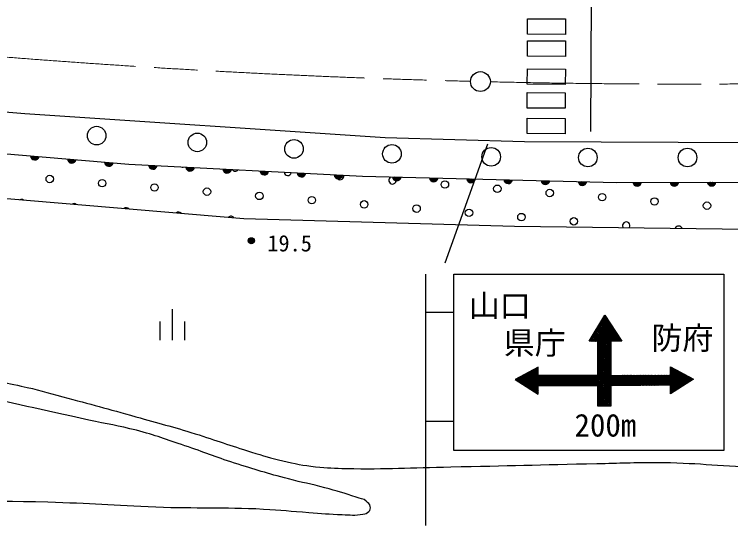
# Model space of a CAD drawing. Units: millimetres, scale not verified. Extents: x 40000 to 680000, y 20000 to 380000.
# Drawn here: x 296081 to 353884, y 238851 to 280074 of the extents above; entities that cross this region are included whole.
import ezdxf
from ezdxf.enums import TextEntityAlignment as Align

# ---------------------------------------------------------------- set-up
doc = ezdxf.new("R2010")
doc.units = ezdxf.units.MM
doc.header["$LTSCALE"] = 1000
doc.linetypes.add('CHAIN', pattern=[18.5, 12, -1.5, 3.5, -1.5])
for name, color, linetype, lineweight in [('M-BGD', 7, 'Continuous', 25), ('M-BMK', 2, 'CHAIN', 13), ('M-BMK-SRVR', 3, 'Continuous', 25), ('M-STR-STRC', 7, 'Continuous', 25), ('M-STR-STRD', 7, 'Continuous', 25)]:
    doc.layers.add(name, color=color, linetype=linetype, lineweight=lineweight)
doc.styles.add('ＭＳ ゴシック', font='')
doc.styles.get('ＭＳ ゴシック').set_extended_font_data('MS Gothic')

msp = doc.modelspace()

# ---------------------------------------------------------------- linework, layer by layer
at = {"layer": 'M-BGD'}
for p, q in [((342633, 283248), (342574, 270626)), ((308822, 256309), (308822, 253809)), ((307822, 255309), (307822, 253809)), ((309822, 255309), (309822, 253809))]:
    msp.add_line(p, q, dxfattribs=at)
for points in [[(340560, 278457), (337489, 278477), (337497, 279720), (340568, 279700)], [(340552, 276683), (337481, 276703), (337489, 277946), (340560, 277926)], [(340542, 274417), (337470, 274438), (337478, 275680), (340550, 275660)], [(340533, 272496), (337461, 272516), (337469, 273759), (340541, 273738)], [(340523, 270447), (337451, 270467), (337460, 271709), (340531, 271689)]]:
    msp.add_lwpolyline(points, close=True, dxfattribs=at)
for points in [[(233951, 273748), (266219, 271304), (305326, 267987), (324181, 267014), (344682, 266515), (374994, 266598), (384521, 266798)], [(216990, 271739), (247161, 269095), (286833, 265941), (314601, 263613), (336428, 263006), (355283, 262757), (373440, 262682), (386077, 263314), (384521, 266798)]]:
    msp.add_lwpolyline(points, dxfattribs=at)
for centre, radius in [((302727, 270295), 750), ((310845, 269750), 750), ((318651, 269226), 750), ((326548, 268824), 750), ((334559, 268587), 750), ((342362, 268528), 750), ((350402, 268528), 750), ((298939, 266800), 300), ((303168, 266458), 300), ((330826, 266354), 300), ((307397, 266117), 300), ((311626, 265776), 300), ((335055, 266013), 300), ((339284, 265671), 300), ((315855, 265434), 300), ((320084, 265093), 300), ((343513, 265330), 300), ((324312, 264752), 300), ((347742, 264989), 300), ((351971, 264647), 300), ((328541, 264410), 300), ((332770, 264069), 300), ((336999, 263728), 300), ((341228, 263386), 300), ((315200, 261816), 250), ((315200, 261816), 204), ((315200, 261816), 159), ((315200, 261816), 114), ((315200, 261816), 68.2), ((315200, 261816), 22.7)]:
    msp.add_circle(centre, radius, dxfattribs=at)
for centre, radius, start, end in [((297734, 268685), 354, 183.94911, 346.35428), ((297734, 268685), 283, 186.17314, 344.13025), ((297734, 268685), 212, 189.91947, 340.38392), ((297734, 268685), 142, 197.6312, 332.67219), ((297734, 268685), 100, 207.94886, 322.35453), ((300723, 268432), 354, 183.94911, 346.35428), ((300723, 268432), 283, 186.17314, 344.13025), ((300723, 268432), 212, 189.91947, 340.38392), ((300723, 268432), 142, 197.6312, 332.67219), ((300723, 268432), 100, 207.94886, 322.35453), ((303712, 268178), 354, 183.94911, 346.35428), ((303712, 268178), 283, 186.17314, 344.13025), ((303712, 268178), 212, 189.91947, 340.38392), ((303712, 268178), 142, 197.6312, 332.67219), ((303712, 268178), 100, 207.94886, 322.35453), ((307266, 267941), 354, 185.84429, 348.24947), ((307266, 267941), 283, 188.06833, 346.02543), ((307266, 267941), 212, 191.81466, 342.27911), ((307266, 267941), 142, 199.52639, 334.56738), ((307266, 267941), 100, 209.84405, 324.24971), ((309682, 268061), 300, 261.01937, 273.0744), ((310262, 267786), 354, 185.84429, 348.24947), ((310262, 267786), 283, 188.06833, 346.02543), ((310262, 267786), 212, 191.81466, 342.27911), ((310262, 267786), 142, 199.52639, 334.56738), ((310262, 267786), 100, 209.84405, 324.24971), ((313258, 267632), 354, 185.84429, 348.24947), ((313258, 267632), 283, 188.06833, 346.02543), ((313258, 267632), 212, 191.81466, 342.27911), ((313258, 267632), 142, 199.52639, 334.56738), ((313258, 267632), 100, 209.84405, 324.24971), ((313911, 267720), 300, 212.80519, 321.28858), ((316254, 267477), 354, 185.84429, 348.24947), ((316254, 267477), 283, 188.06833, 346.02543), ((316254, 267477), 212, 191.81466, 342.27911), ((316254, 267477), 142, 199.52639, 334.56738), ((316254, 267477), 100, 209.84405, 324.24971), ((318140, 267378), 300, 187.08266, 347.01111), ((319250, 267323), 354, 185.84429, 348.24947), ((319250, 267323), 283, 188.06833, 346.02543), ((319250, 267323), 212, 191.81466, 342.27911), ((319250, 267323), 142, 199.52639, 334.56738), ((319250, 267323), 100, 209.84405, 324.24971), ((322246, 267168), 354, 185.84429, 348.24947), ((322246, 267168), 283, 188.06833, 346.02543), ((322246, 267168), 212, 191.81466, 342.27911), ((322369, 267037), 300, 163.40567, 10.6881), ((322246, 267168), 142, 199.52639, 334.56738), ((322246, 267168), 100, 209.84405, 324.24971), ((326598, 266695), 300, 118.59685, 58.61558), ((326935, 267001), 354, 187.40363, 349.80881), ((326935, 267001), 283, 189.62767, 347.58477), ((326935, 267001), 212, 193.37399, 343.83844), ((326935, 267001), 142, 201.08572, 336.12671), ((326935, 267001), 100, 211.40339, 325.80905), ((329934, 266928), 354, 187.40363, 349.80881), ((329934, 266928), 283, 189.62767, 347.58477), ((329934, 266928), 212, 193.37399, 343.83844), ((329934, 266928), 142, 201.08572, 336.12671), ((329934, 266928), 100, 211.40339, 325.80905), ((332933, 266855), 354, 187.40363, 349.80881), ((332933, 266855), 283, 189.62767, 347.58477), ((332933, 266855), 212, 193.37399, 343.83844), ((332933, 266855), 142, 201.08572, 336.12671), ((332933, 266855), 100, 211.40339, 325.80905), ((335932, 266782), 354, 187.40363, 349.80881), ((335932, 266782), 283, 189.62767, 347.58477), ((335932, 266782), 212, 193.37399, 343.83844), ((335932, 266782), 142, 201.08572, 336.12671), ((335932, 266782), 100, 211.40339, 325.80905), ((338932, 266709), 354, 187.40363, 349.80881), ((338932, 266709), 283, 189.62767, 347.58477), ((338932, 266709), 212, 193.37399, 343.83844), ((338932, 266709), 142, 201.08572, 336.12671), ((338932, 266709), 100, 211.40339, 325.80905), ((341931, 266636), 354, 187.40363, 349.80881), ((341931, 266636), 283, 189.62767, 347.58477), ((341931, 266636), 212, 193.37399, 343.83844), ((341931, 266636), 142, 201.08572, 336.12671), ((341931, 266636), 100, 211.40339, 325.80905), ((346338, 266574), 354, 188.95456, 351.35974), ((346338, 266574), 283, 191.1786, 349.1357), ((346338, 266574), 212, 194.92492, 345.38937), ((346338, 266574), 142, 202.63665, 337.67764), ((346338, 266574), 100, 212.95431, 327.35998), ((349338, 266582), 354, 188.95456, 351.35974), ((349338, 266582), 283, 191.1786, 349.1357), ((349338, 266582), 212, 194.92492, 345.38937), ((349338, 266582), 142, 202.63665, 337.67764), ((349338, 266582), 100, 212.95431, 327.35998), ((352338, 266591), 354, 188.95456, 351.35974), ((352338, 266591), 283, 191.1786, 349.1357), ((352338, 266591), 212, 194.92492, 345.38937), ((352338, 266591), 142, 202.63665, 337.67764), ((352338, 266591), 100, 212.95431, 327.35998), ((296654, 264856), 300, 55.63434, 114.7816), ((300883, 264515), 300, 50.89695, 119.51899), ((305112, 264173), 300, 46.67571, 123.74022), ((309341, 263832), 300, 42.81391, 127.60202), ((313569, 263491), 300, 39.21869, 131.19724), ((345457, 263045), 300, 327.48822, 210.99611), ((349686, 262704), 300, 24.39437, 154.08995)]:
    msp.add_arc(centre, radius, start, end, dxfattribs=at)
msp.add_open_spline([(262334, 241626), (264127, 241418), (264641, 241385), (266125, 241294), (268822, 241128), (270341, 241350), (273042, 241294), (277616, 241199), (280174, 240995), (284747, 240895), (290228, 240775), (293301, 240907), (298781, 240762), (302186, 240671), (304089, 240489), (307493, 240363), (310887, 240237), (312794, 240363), (316186, 240193), (317613, 240121), (318408, 240020), (319832, 239917), (320886, 239841), (321476, 239777), (322532, 239739), (323186, 239716), (323562, 239664), (324207, 239779), (324414, 239816), (324553, 239845), (324699, 239996), (324810, 240109), (324825, 240233), (324798, 240390), (324762, 240596), (324636, 240681), (324483, 240823), (324234, 241054), (323994, 241026), (323675, 241139), (322697, 241484), (322131, 241625), (321133, 241907), (319997, 242228), (319336, 242311), (318196, 242617), (316484, 243076), (315531, 243359), (313841, 243897), (312264, 244400), (311411, 244771), (309841, 245297), (308324, 245804), (307489, 246142), (305939, 246538), (304451, 246918), (303597, 247043), (302096, 247366), (298178, 248209), (295997, 248744), (292066, 249524), (291704, 249595), (291505, 249657), (291140, 249701), (290220, 249811), (289699, 249814), (288775, 249859), (287006, 249945), (286013, 249970), (284242, 249947), (282348, 249923), (281289, 249732), (279395, 249770), (279214, 249773), (278963, 249747), (278935, 249811), (278899, 249894), (279216, 250059), (279434, 250144), (279893, 250323), (280172, 250365), (280656, 250460), (281933, 250708), (282647, 250917), (283947, 250972), (285431, 251035), (286265, 250951), (287750, 250893), (289546, 250823), (290548, 250706), (292342, 250598), (293142, 250549), (293594, 250565), (294391, 250479), (295276, 250384), (295769, 250295), (296638, 250105), (297957, 249816), (298682, 249594), (299988, 249248), (302294, 248635), (303581, 248274), (305880, 247632), (307754, 247108), (308810, 246837), (310669, 246262), (312454, 245709), (313432, 245326), (315221, 244784), (316200, 244487), (316744, 244295), (317743, 244075), (318766, 243849), (319341, 243707), (320384, 243602), (321350, 243504), (321896, 243486), (322867, 243464), (326165, 243389), (328013, 243530), (331311, 243592), (335906, 243678), (338480, 243762), (343076, 243858), (344969, 243898), (346029, 243958), (347923, 243947), (351044, 243928), (352785, 243678), (355904, 243592), (358836, 243511), (360480, 243515), (363412, 243474), (366599, 243429), (368385, 243452), (371571, 243370), (374331, 243300), (375876, 243205), (378635, 243104), (380956, 243020), (382255, 242896), (384577, 242897), (386668, 242899), (387840, 242958), (389927, 243089), (392437, 243247), (393859, 243249), (396342, 243651), (398749, 244041), (400043, 244536), (402401, 245159), (403939, 245565), (404785, 245851), (406325, 246245), (408564, 246818), (409829, 247094), (412089, 247575), (414541, 248097), (415915, 248390), (418386, 248817), (420611, 249201), (421859, 249426), (424105, 249659), (426286, 249885), (427515, 249994), (429707, 250014), (431904, 250034), (433137, 249916), (435323, 249689), (436902, 249525), (437795, 249446), (439343, 249097), (440720, 248787), (441464, 248503), (442831, 248152), (443509, 247977), (443887, 247865), (444575, 247738), (444974, 247664), (445456, 247436), (445610, 247649), (445698, 247772), (445521, 248009), (445403, 248211), (445168, 248613), (444932, 248766), (444605, 249097), (443709, 250006), (443132, 250436), (442181, 251285), (441363, 252015), (440857, 252372), (440082, 253147), (438921, 254309), (438323, 255012), (437244, 256251), (434705, 259170), (433375, 260885), (430978, 263921), (430151, 264969), (429707, 265571), (428909, 266641), (428489, 267204), (428299, 267555), (427845, 268089), (427106, 268957), (426710, 269206), (425649, 270011)], degree=3, knots=[0, 0, 0, 0, 1, 1, 1, 2, 2, 2, 3, 3, 3, 4, 4, 4, 5, 5, 5, 6, 6, 6, 7, 7, 7, 8, 8, 8, 9, 9, 9, 10, 10, 10, 11, 11, 11, 12, 12, 12, 13, 13, 13, 14, 14, 14, 15, 15, 15, 16, 16, 16, 17, 17, 17, 18, 18, 18, 19, 19, 19, 20, 20, 20, 21, 21, 21, 22, 22, 22, 23, 23, 23, 24, 24, 24, 25, 25, 25, 26, 26, 26, 27, 27, 27, 28, 28, 28, 29, 29, 29, 30, 30, 30, 31, 31, 31, 32, 32, 32, 33, 33, 33, 34, 34, 34, 35, 35, 35, 36, 36, 36, 37, 37, 37, 38, 38, 38, 39, 39, 39, 40, 40, 40, 41, 41, 41, 42, 42, 42, 43, 43, 43, 44, 44, 44, 45, 45, 45, 46, 46, 46, 47, 47, 47, 48, 48, 48, 49, 49, 49, 50, 50, 50, 51, 51, 51, 52, 52, 52, 53, 53, 53, 54, 54, 54, 55, 55, 55, 56, 56, 56, 57, 57, 57, 58, 58, 58, 59, 59, 59, 60, 60, 60, 61, 61, 61, 62, 62, 62, 63, 63, 63, 64, 64, 64, 65, 65, 65, 66, 66, 66, 67, 67, 67, 68, 68, 68, 69, 69, 69, 69], dxfattribs=at)
at = {"layer": 'M-BMK'}
for start, end in [(262.32558, 268.55452), (268.68555, 276.70539)]:
    msp.add_arc((350540, 974062), 699612, start, end, dxfattribs=at)
at = {"layer": 'M-BMK-SRVR'}
msp.add_circle((333691, 274654), 800, dxfattribs=at)
at = {"layer": 'M-STR-STRC'}
for p, q in [((334254, 269614), (330824, 260014)), ((329268, 259123), (329268, 238851)), ((329268, 256069), (331542, 256069)), ((343105, 254783), (343899, 255569)), ((343312, 255124), (343845, 255652)), ((343519, 255465), (343791, 255735)), ((344507, 254632), (343580, 255567)), ((344249, 255029), (343632, 255652)), ((343991, 255427), (343683, 255737)), ((343725, 255806), (343737, 255818)), ((342486, 253760), (344060, 255321)), ((342576, 253713), (344114, 255238)), ((342692, 254101), (344006, 255404)), ((342711, 253710), (344168, 255155)), ((342845, 253707), (344221, 255072)), ((342899, 254442), (343952, 255486)), ((342980, 253704), (344275, 254989)), ((344454, 253723), (343218, 254969)), ((344591, 253722), (343270, 255055)), ((344728, 253722), (343322, 255140)), ((344865, 253721), (343373, 255225)), ((345002, 253720), (343425, 255311)), ((345023, 253837), (343477, 255396)), ((344765, 254234), (343528, 255481)), ((344206, 253011), (342857, 254372)), ((344206, 253149), (342908, 254457)), ((344206, 253286), (342960, 254543)), ((344206, 253424), (343012, 254628)), ((344206, 253561), (343063, 254713)), ((343114, 253702), (344329, 254906)), ((344205, 253699), (343115, 254799)), ((343166, 253617), (344383, 254823)), ((343166, 253481), (344437, 254740)), ((343166, 253344), (344490, 254657)), ((344317, 253723), (343167, 254884)), ((343167, 253208), (344544, 254574)), ((343167, 253072), (344598, 254491)), ((343167, 252936), (344652, 254408)), ((342556, 253714), (342495, 253775)), ((342695, 253711), (342547, 253860)), ((342834, 253708), (342598, 253946)), ((342973, 253705), (342650, 254031)), ((343113, 253702), (342702, 254116)), ((344206, 252736), (342753, 254201)), ((344206, 252874), (342805, 254287)), ((343167, 252800), (344706, 254326)), ((344236, 253724), (344759, 254243)), ((344373, 253723), (344813, 254160)), ((344510, 253722), (344867, 254077)), ((344647, 253722), (344921, 253994)), ((344783, 253721), (344975, 253911)), ((344920, 253721), (345028, 253828)), ((344206, 252599), (343166, 253648)), ((344206, 252461), (343166, 253510)), ((344207, 252324), (343166, 253373)), ((343167, 252664), (344205, 253693)), ((344207, 252186), (343167, 253235)), ((343168, 252528), (344206, 253557)), ((343168, 252392), (344206, 253421)), ((343168, 252256), (344206, 253285)), ((345057, 253720), (345082, 253745)), ((344207, 252048), (343167, 253097)), ((344207, 251911), (343167, 252960)), ((344207, 251773), (343167, 252822)), ((344207, 251636), (343167, 252684)), ((343168, 252120), (344206, 253149)), ((343168, 251984), (344206, 253013)), ((343169, 251848), (344206, 252876)), ((343169, 251712), (344206, 252740)), ((343169, 251575), (344206, 252604)), ((344207, 251498), (343168, 252547)), ((344207, 251361), (343168, 252409)), ((344207, 251223), (343168, 252272)), ((344207, 251086), (343168, 252134)), ((343169, 251439), (344206, 252468)), ((343169, 251303), (344206, 252332)), ((343169, 251167), (344207, 252196)), ((343170, 251031), (344207, 252059)), ((338178, 251528), (337030, 250291)), ((338349, 251591), (337101, 250245)), ((338350, 251470), (337172, 250200)), ((338353, 251140), (338024, 251445)), ((338352, 251254), (338101, 251487)), ((338351, 251368), (338178, 251528)), ((338350, 251482), (338255, 251570)), ((338349, 251595), (338332, 251611)), ((344208, 250948), (343168, 251996)), ((344208, 250811), (343169, 251859)), ((344208, 250673), (343169, 251721)), ((344208, 250536), (343169, 251583)), ((344208, 250398), (343169, 251446)), ((343170, 250895), (344207, 251923)), ((343170, 250759), (344207, 251787)), ((343170, 250623), (344207, 251651)), ((343170, 250487), (344207, 251515)), ((349023, 251513), (349118, 251602)), ((349023, 251399), (349195, 251561)), ((349023, 251285), (349272, 251520)), ((349023, 251502), (350210, 250240)), ((349023, 251172), (349350, 251479)), ((349024, 251627), (349041, 251643)), ((349024, 251623), (350281, 250286)), ((349195, 251561), (350351, 250331)), ((337047, 250918), (336676, 250518)), ((337274, 251040), (336747, 250472)), ((337500, 251162), (336818, 250427)), ((337726, 251284), (336889, 250382)), ((338355, 249557), (336947, 250864)), ((337952, 251406), (336959, 250336)), ((338355, 249670), (337024, 250905)), ((338356, 249782), (337101, 250947)), ((338356, 249895), (337178, 250988)), ((338351, 251350), (337243, 250155)), ((338357, 250007), (337255, 251030)), ((338353, 251229), (337314, 250109)), ((338357, 250120), (337332, 251071)), ((338354, 251109), (337384, 250064)), ((338458, 250139), (337409, 251113)), ((338355, 250988), (337455, 250018)), ((338580, 250139), (337486, 251154)), ((338445, 250963), (337526, 249973)), ((338701, 250139), (337562, 251196)), ((338558, 250963), (337597, 249928)), ((338823, 250139), (337639, 251237)), ((338671, 250964), (337668, 249882)), ((338945, 250139), (337716, 251279)), ((338784, 250964), (337738, 249837)), ((339067, 250139), (337793, 251320)), ((338897, 250964), (337809, 249791)), ((339189, 250139), (337870, 251362)), ((339010, 250964), (337880, 249746)), ((338354, 251026), (337947, 251404)), ((339123, 250964), (338358, 250140)), ((339310, 250139), (338422, 250963)), ((339236, 250964), (338471, 250139)), ((339432, 250139), (338543, 250963)), ((339349, 250964), (338584, 250139)), ((339554, 250139), (338665, 250964)), ((339462, 250964), (338697, 250139)), ((339676, 250139), (338787, 250964)), ((339575, 250964), (338810, 250139)), ((339798, 250139), (338908, 250964)), ((339688, 250964), (338922, 250139)), ((339919, 250139), (339030, 250964)), ((339801, 250964), (339035, 250139)), ((339914, 250964), (339148, 250139)), ((340041, 250139), (339152, 250964)), ((340026, 250964), (339261, 250139)), ((340163, 250139), (339273, 250964)), ((340139, 250964), (339374, 250139)), ((340285, 250139), (339395, 250964)), ((340252, 250964), (339487, 250139)), ((340406, 250139), (339517, 250964)), ((340365, 250964), (339600, 250139)), ((340528, 250139), (339638, 250964)), ((340478, 250964), (339713, 250139)), ((340650, 250139), (339760, 250964)), ((340591, 250964), (339826, 250139)), ((340772, 250138), (339882, 250964)), ((340704, 250965), (339938, 250139)), ((340894, 250138), (340003, 250964)), ((340817, 250965), (340051, 250139)), ((341015, 250138), (340125, 250964)), ((340930, 250965), (340164, 250139)), ((341137, 250138), (340247, 250964)), ((341043, 250965), (340277, 250139)), ((341259, 250138), (340368, 250964)), ((341156, 250965), (340390, 250139)), ((341381, 250138), (340490, 250964)), ((341269, 250965), (340503, 250139)), ((341503, 250138), (340612, 250964)), ((341382, 250965), (340616, 250139)), ((341495, 250965), (340729, 250139)), ((341624, 250138), (340733, 250965)), ((341608, 250965), (340841, 250138)), ((341746, 250138), (340855, 250965)), ((341721, 250965), (340954, 250138)), ((341868, 250138), (340977, 250965)), ((341834, 250965), (341067, 250138)), ((341990, 250138), (341098, 250965)), ((341947, 250965), (341180, 250138)), ((342112, 250138), (341220, 250965)), ((342060, 250965), (341293, 250138)), ((342233, 250138), (341342, 250965)), ((342173, 250965), (341406, 250138)), ((342355, 250138), (341463, 250965)), ((342286, 250965), (341519, 250138)), ((342477, 250138), (341585, 250965)), ((342399, 250965), (341632, 250138)), ((342599, 250138), (341707, 250965)), ((342512, 250965), (341745, 250138)), ((342721, 250138), (341828, 250965)), ((342625, 250965), (341857, 250138)), ((342842, 250138), (341950, 250965)), ((342738, 250966), (341970, 250138)), ((342964, 250138), (342072, 250965)), ((342851, 250966), (342083, 250138)), ((343086, 250137), (342193, 250965)), ((342964, 250966), (342196, 250138)), ((343077, 250966), (342309, 250138)), ((343173, 250169), (342315, 250965)), ((343171, 250945), (342422, 250138)), ((343173, 250283), (342437, 250965)), ((343172, 250396), (342558, 250965)), ((343172, 250509), (342680, 250966)), ((343172, 250623), (342802, 250966)), ((343171, 250736), (342923, 250966)), ((343171, 250849), (343045, 250966)), ((343171, 250962), (343167, 250966)), ((344208, 250260), (343169, 251308)), ((344208, 250123), (343169, 251171)), ((344208, 249985), (343170, 251033)), ((344208, 249848), (343170, 250895)), ((343171, 250351), (344207, 251379)), ((343171, 250215), (344207, 251242)), ((343171, 250079), (344207, 251106)), ((343171, 249942), (344208, 250970)), ((344207, 250735), (344454, 250967)), ((344207, 250848), (344332, 250966)), ((344207, 250962), (344210, 250965)), ((344207, 250944), (344961, 250142)), ((344208, 250508), (344697, 250968)), ((344208, 250622), (344575, 250967)), ((344209, 250169), (345062, 250970)), ((344209, 250282), (344940, 250970)), ((344209, 250395), (344819, 250969)), ((344297, 250137), (345184, 250971)), ((344300, 250966), (345074, 250143)), ((344413, 250966), (345187, 250144)), ((344419, 250138), (345305, 250972)), ((344526, 250967), (345300, 250144)), ((344541, 250139), (345427, 250973)), ((344639, 250968), (345412, 250145)), ((344662, 250140), (345549, 250973)), ((344752, 250968), (345525, 250146)), ((344784, 250141), (345670, 250974)), ((344865, 250969), (345638, 250147)), ((344906, 250142), (345792, 250975)), ((344978, 250970), (345751, 250148)), ((345028, 250143), (345914, 250976)), ((345091, 250971), (345864, 250149)), ((345149, 250143), (346035, 250976)), ((345204, 250971), (345977, 250149)), ((345271, 250144), (346157, 250977)), ((345317, 250972), (346090, 250150)), ((345393, 250145), (346279, 250978)), ((345430, 250973), (346203, 250151)), ((345515, 250146), (346400, 250979)), ((345543, 250973), (346315, 250152)), ((345637, 250147), (346522, 250979)), ((345656, 250974), (346428, 250153)), ((345758, 250148), (346644, 250980)), ((345769, 250975), (346541, 250153)), ((345880, 250149), (346765, 250981)), ((345882, 250975), (346654, 250154)), ((345995, 250976), (346767, 250155)), ((346002, 250150), (346887, 250982)), ((346108, 250977), (346880, 250156)), ((346124, 250150), (347009, 250982)), ((346221, 250978), (346993, 250157)), ((346246, 250151), (347130, 250983)), ((346334, 250978), (347106, 250157)), ((346367, 250152), (347252, 250984)), ((346447, 250979), (347219, 250158)), ((346489, 250153), (347374, 250985)), ((346560, 250980), (347331, 250159)), ((346611, 250154), (347495, 250986)), ((346673, 250980), (347444, 250160)), ((346733, 250155), (347617, 250986)), ((346786, 250981), (347557, 250161)), ((346854, 250156), (347739, 250987)), ((346899, 250982), (347670, 250162)), ((346976, 250157), (347860, 250988)), ((347012, 250983), (347783, 250162)), ((347098, 250157), (347982, 250989)), ((347125, 250983), (347896, 250163)), ((347220, 250158), (348104, 250989)), ((347238, 250984), (348009, 250164)), ((347342, 250159), (348225, 250990)), ((347351, 250985), (348122, 250165)), ((347463, 250160), (348347, 250991)), ((347464, 250985), (348234, 250166)), ((347577, 250986), (348347, 250166)), ((347585, 250161), (348469, 250992)), ((347690, 250987), (348460, 250167)), ((347707, 250162), (348590, 250992)), ((347803, 250987), (348573, 250168)), ((347829, 250163), (348712, 250993)), ((347916, 250988), (348686, 250169)), ((347951, 250164), (348834, 250994)), ((348029, 250989), (348799, 250170)), ((348072, 250164), (348955, 250995)), ((348142, 250990), (348912, 250170)), ((348194, 250165), (349504, 251397)), ((348255, 250990), (349025, 250171)), ((348316, 250166), (349581, 251356)), ((348367, 250991), (349505, 249781)), ((348438, 250167), (349659, 251315)), ((348480, 250992), (349576, 249827)), ((348559, 250168), (349736, 251274)), ((348593, 250992), (349646, 249873)), ((348681, 250169), (349813, 251233)), ((348706, 250993), (349717, 249918)), ((348803, 250170), (349890, 251192)), ((348819, 250994), (349787, 249964)), ((348925, 250171), (349968, 251151)), ((348932, 250995), (349858, 250010)), ((349022, 251058), (349427, 251438)), ((349022, 251020), (349928, 250056)), ((349023, 251381), (350140, 250194)), ((349023, 251261), (350069, 250148)), ((349023, 251140), (349999, 250102)), ((349026, 250152), (350045, 251110)), ((349027, 250039), (350122, 251069)), ((349028, 249927), (350199, 251028)), ((349029, 249814), (350276, 250987)), ((349030, 249702), (350354, 250946)), ((349032, 249589), (350431, 250905)), ((349033, 249477), (350508, 250864)), ((349422, 251440), (350422, 250377)), ((349649, 251320), (350492, 250423)), ((349876, 251199), (350563, 250469)), ((350103, 251079), (350633, 250515)), ((350330, 250958), (350704, 250561)), ((336595, 250674), (336535, 250609)), ((336789, 250446), (336562, 250656)), ((336821, 250796), (336605, 250563)), ((337183, 250193), (336639, 250698)), ((337577, 249940), (336716, 250739)), ((337971, 249687), (336793, 250781)), ((338354, 249445), (336870, 250822)), ((343171, 250824), (342535, 250138)), ((343171, 250702), (342648, 250138)), ((343172, 250581), (342760, 250138)), ((343172, 250460), (342873, 250138)), ((343173, 250338), (342986, 250138)), ((344209, 249710), (343170, 250758)), ((344209, 249573), (343170, 250620)), ((344209, 249435), (343170, 250482)), ((343171, 249806), (344208, 250834)), ((344209, 249298), (343171, 250345)), ((343172, 249670), (344208, 250698)), ((343172, 249534), (344208, 250562)), ((343172, 249398), (344208, 250425)), ((343172, 249262), (344208, 250289)), ((344207, 250823), (344848, 250141)), ((344208, 250702), (344735, 250140)), ((344208, 250580), (344622, 250140)), ((344208, 250459), (344509, 250139)), ((344209, 250338), (344397, 250138)), ((349414, 249722), (350585, 250823)), ((349807, 249977), (350663, 250782)), ((350199, 250232), (350740, 250741)), ((350557, 250838), (350774, 250607)), ((350592, 250488), (350817, 250700)), ((350784, 250717), (350845, 250653)), ((338357, 250139), (337951, 249701)), ((338357, 250016), (338022, 249655)), ((338356, 249894), (338092, 249610)), ((338356, 249772), (338163, 249564)), ((343173, 250217), (343099, 250137)), ((344209, 249160), (343171, 250207)), ((344209, 249023), (343171, 250070)), ((344209, 248885), (343171, 249932)), ((344209, 248748), (343171, 249794)), ((343172, 249126), (344208, 250153)), ((343173, 248990), (344208, 250017)), ((343173, 248854), (344208, 249881)), ((343173, 248718), (344209, 249745)), ((344209, 250216), (344284, 250137)), ((349025, 250170), (349435, 249735)), ((349027, 250048), (349364, 249689)), ((349028, 249926), (349294, 249643)), ((349029, 249804), (349223, 249597)), ((338355, 249650), (338234, 249519)), ((338355, 249527), (338305, 249474)), ((344209, 248610), (343172, 249657)), ((344187, 248495), (343172, 249519)), ((344051, 248495), (343172, 249381)), ((343914, 248495), (343172, 249244)), ((343173, 248582), (344209, 249608)), ((343223, 248495), (344209, 249472)), ((343361, 248495), (344209, 249336)), ((343498, 248495), (344209, 249200)), ((349031, 249681), (349153, 249551)), ((349032, 249559), (349082, 249506)), ((343778, 248495), (343172, 249106)), ((343642, 248495), (343173, 248969)), ((343506, 248495), (343173, 248831)), ((343369, 248495), (343173, 248693)), ((343233, 248495), (343173, 248556)), ((343636, 248495), (344209, 249064)), ((343773, 248495), (344209, 248928)), ((343911, 248495), (344209, 248791)), ((344048, 248495), (344209, 248655)), ((344185, 248495), (344209, 248519)), ((329268, 247272), (331542, 247272))]:
    msp.add_line(p, q, dxfattribs=at)
for points in [[(331542, 244900), (331542, 259123), (353321, 259123), (353321, 244900)], [(343166, 253701), (342459, 253716), (343735, 255822), (345098, 253720), (344205, 253724), (344210, 248495), (343173, 248495)], [(338355, 250963), (338349, 251620), (336507, 250626), (338354, 249442), (338357, 250140), (343173, 250137), (343171, 250966)], [(349022, 250995), (349024, 251652), (350872, 250670), (349033, 249473), (349025, 250171), (344210, 250137), (344207, 250965)]]:
    msp.add_lwpolyline(points, close=True, dxfattribs=at)
at = {"layer": 'M-STR-STRD'}
msp.add_lwpolyline([(133471, 280546), (135010, 282136), (137425, 284015), (139924, 285192), (142525, 285976), (145374, 286534), (149710, 286730), (160498, 285718), (214687, 281026), (241073, 276721), (296921, 272087), (326002, 270136), (337245, 269811), (355827, 269741), (384661, 270849), (405380, 272080), (424798, 273775), (440454, 275541), (457070, 277816), (478469, 281407), (492723, 284025)], dxfattribs=at)

# ---------------------------------------------------------------- texts
at = {"layer": 'M-BGD', "style": 'ＭＳ ゴシック'}
msp.add_text('19.5', height=1320, dxfattribs=at).set_placement((316499, 260562), align=Align.BOTTOM_LEFT)
at = {"layer": 'M-STR-STRC', "style": 'ＭＳ ゴシック'}
for s, p in [('山口', (335251, 255120)), ('防府', (349992, 252510)), ('県庁', (338076, 252119)), ('200m', (343776, 245484))]:
    msp.add_text(s, height=1833, dxfattribs=at).set_placement(p, align=Align.BOTTOM_CENTER)

doc.saveas('drawing.dxf')
